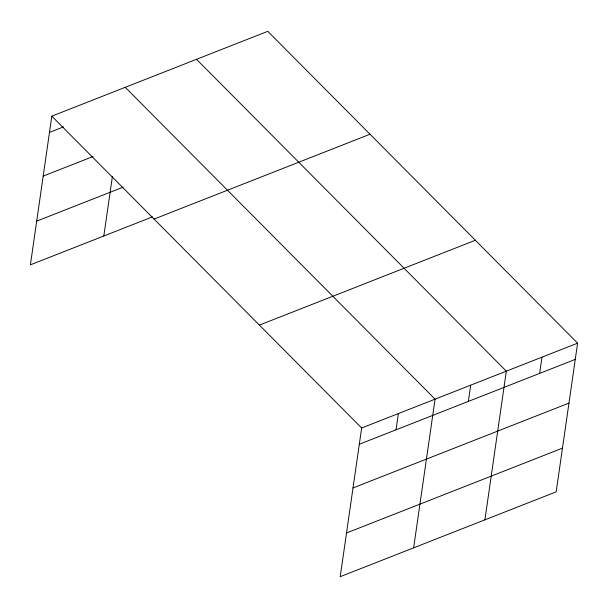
<?xml version="1.0" encoding="UTF-8"?>
<svg xmlns="http://www.w3.org/2000/svg" width="608" height="608" viewBox="0 0 608 608"><rect width="100%" height="100%" fill="white"/><g stroke="black" fill="none" stroke-linecap="round" stroke-linejoin="round"><path stroke-width="0.91" d="M51.824 116.158L361.646 428.002L340.222 576.68L556.176 491.842L577.6 343.17L267.778 31.32L51.824 116.158L30.4 264.83L152.494 216.866M103.824 235.988L112.419 176.335M396.021 429.818L398.354 413.584M413.645 547.831L435.07 399.16L125.248 87.316M468.365 401.394L470.706 385.16M484.91 519.84L506.335 371.169L196.513 59.318M539.63 373.403L541.971 357.17M49.484 132.392L63.468 126.897M43.191 176.092L93.009 156.522M36.7 221.122L123.158 187.158M154.067 219.07L370.021 134.231M259.403 325.098L475.357 240.259M361.646 428.002L577.6 343.17M359.305 444.235L575.259 359.404M353.005 487.943L568.966 403.104M346.522 532.973L562.476 448.134"/></g></svg>
